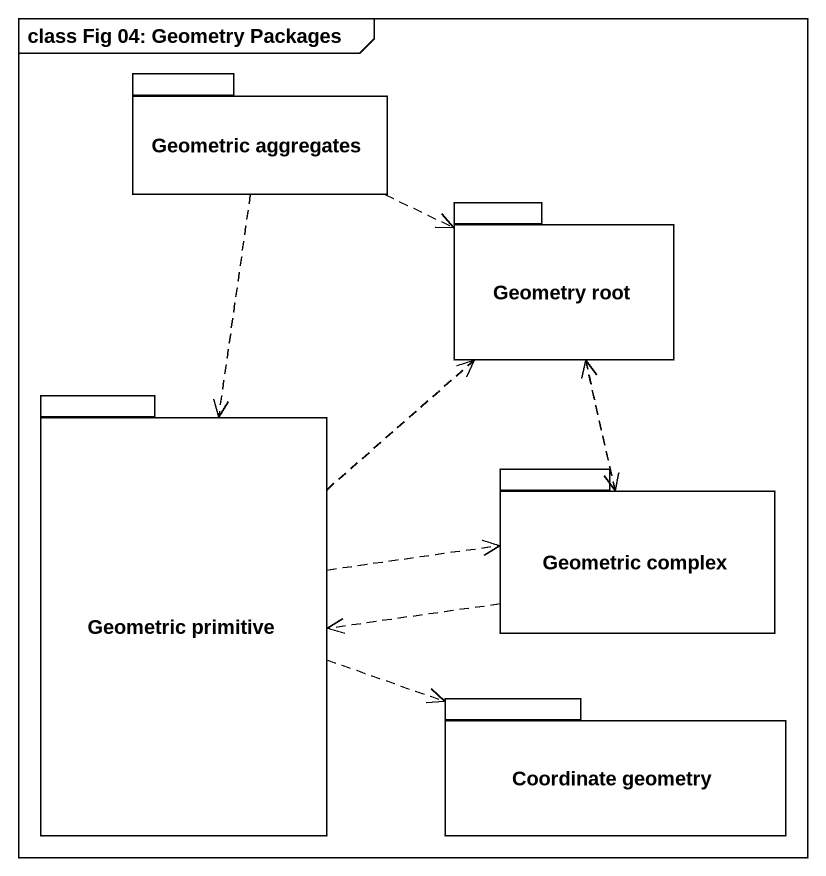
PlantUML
@startuml
mainframe class Fig 04: Geometry Packages
package "Geometric aggregates" as Geometric_aggregates {
}
package "Geometry root" as Geometry_root {
}
package "Geometric primitive" as Geometric_primitive {
}
package "Geometric complex" as Geometric_complex {
}
package "Coordinate geometry" as Coordinate_geometry {
}
Geometric_aggregates .right.> Geometry_root
Geometric_aggregates ..> Geometric_primitive
Geometry_root ..> Geometric_complex
Geometric_primitive .up.> Geometry_root
Geometric_primitive .right.> Geometric_complex
Geometric_primitive .right.> Coordinate_geometry
Geometric_complex .up.> Geometry_root
Geometric_complex .left.> Geometric_primitive
@enduml
